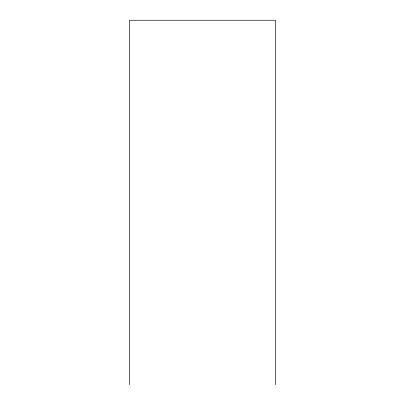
<?xml version="1.0" encoding="UTF-8"?>
<svg xmlns="http://www.w3.org/2000/svg" width="405" height="405" viewBox="0 0 405 405"><rect width="100%" height="100%" fill="white"/><g stroke="black" fill="none" stroke-linecap="round" stroke-linejoin="round"><path stroke-width="0.61" d="M275.451 384.75L275.451 20.25L129.549 20.25L129.549 384.75"/></g></svg>
